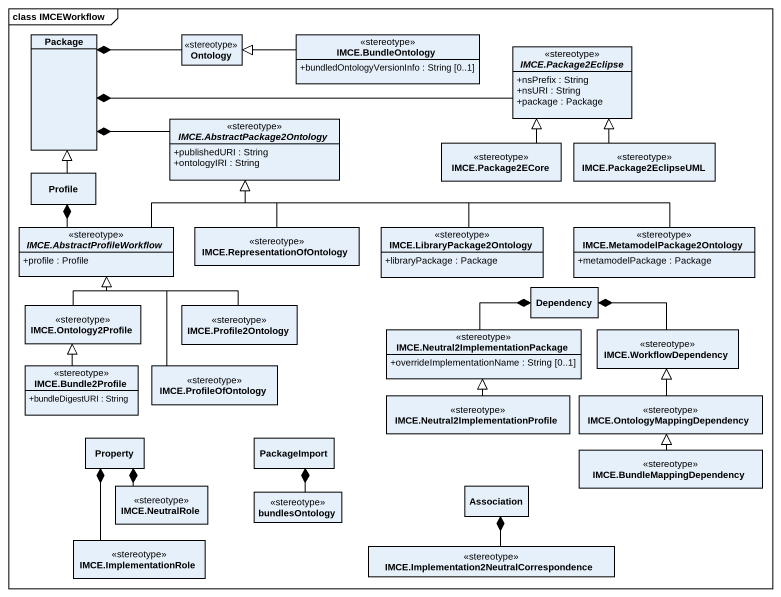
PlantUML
@startuml
mainframe class IMCEWorkflow
hide circle
hide empty members
skinparam classAttributeIconSize 0
class "Package" as Package_
class Ontology <<stereotype>>
class "IMCE.BundleOntology" as IMCE_BundleOntology <<stereotype>> {
  +bundledOntologyVersionInfo : String [0..1]
}
abstract class "IMCE.Package2Eclipse" as IMCE_Package2Eclipse <<stereotype>> {
  +nsPrefix : String
  +nsURI : String
  +package : Package
}
abstract class "IMCE.AbstractPackage2Ontology" as IMCE_AbstractPackage2Ontolog <<stereotype>> {
  +publishedURI : String
  +ontologyIRI : String
}
class "IMCE.Package2ECore" as IMCE_Package2ECore <<stereotype>>
class "IMCE.Package2EclipseUML" as IMCE_Package2EclipseUML <<stereotype>>
class Profile
abstract class "IMCE.AbstractProfileWorkflow" as IMCE_AbstractProfileWorkflow <<stereotype>> {
  +profile : Profile
}
class "IMCE.RepresentationOfOntology" as IMCE_RepresentationOfOntolog <<stereotype>>
class "IMCE.LibraryPackage2Ontology" as IMCE_LibraryPackage2Ontology <<stereotype>> {
  +libraryPackage : Package
}
class "IMCE.MetamodelPackage2Ontology" as IMCE_MetamodelPackage2Ontolo <<stereotype>> {
  +metamodelPackage : Package
}
class "IMCE.Ontology2Profile" as IMCE_Ontology2Profile <<stereotype>>
class "IMCE.Profile2Ontology" as IMCE_Profile2Ontology <<stereotype>>
class Dependency
class "IMCE.Neutral2ImplementationPackage" as IMCE_Neutral2ImplementationP <<stereotype>> {
  +overrideImplementationName : String [0..1]
}
class "IMCE.WorkflowDependency" as IMCE_WorkflowDependency <<stereotype>>
class "IMCE.Bundle2Profile" as IMCE_Bundle2Profile <<stereotype>> {
  +bundleDigestURI : String
}
class "IMCE.ProfileOfOntology" as IMCE_ProfileOfOntology <<stereotype>>
class "IMCE.Neutral2ImplementationProfile" as IMCE_Neutral2ImplementationP_2 <<stereotype>>
class "IMCE.OntologyMappingDependency" as IMCE_OntologyMappingDependen <<stereotype>>
class Property
class PackageImport
class "IMCE.BundleMappingDependency" as IMCE_BundleMappingDependency <<stereotype>>
class "IMCE.NeutralRole" as IMCE_NeutralRole <<stereotype>>
class bundlesOntology <<stereotype>>
class Association
class "IMCE.ImplementationRole" as IMCE_ImplementationRole <<stereotype>>
class "IMCE.Implementation2NeutralCorrespondence" as IMCE_Implementation2NeutralC <<stereotype>>
Ontology -left-* Package_
IMCE_BundleOntology -left-|> Ontology
IMCE_Package2Eclipse -left-* Package_
IMCE_AbstractPackage2Ontolog -left-* Package_
IMCE_Package2ECore -up-|> IMCE_Package2Eclipse
IMCE_Package2EclipseUML -up-|> IMCE_Package2Eclipse
Profile -up-|> Package_
IMCE_AbstractProfileWorkflow -up-|> IMCE_AbstractPackage2Ontolog
IMCE_AbstractProfileWorkflow -up-* Profile
IMCE_RepresentationOfOntolog -up-|> IMCE_AbstractPackage2Ontolog
IMCE_LibraryPackage2Ontology -left-|> IMCE_AbstractPackage2Ontolog
IMCE_MetamodelPackage2Ontolo -left-|> IMCE_AbstractPackage2Ontolog
IMCE_Ontology2Profile -up-|> IMCE_AbstractProfileWorkflow
IMCE_Profile2Ontology -left-|> IMCE_AbstractProfileWorkflow
IMCE_Neutral2ImplementationP -up-* Dependency
IMCE_WorkflowDependency -left-* Dependency
IMCE_Bundle2Profile -up-|> IMCE_Ontology2Profile
IMCE_ProfileOfOntology -up-|> IMCE_AbstractProfileWorkflow
IMCE_Neutral2ImplementationP_2 -up-|> IMCE_Neutral2ImplementationP
IMCE_OntologyMappingDependen -up-|> IMCE_WorkflowDependency
IMCE_BundleMappingDependency -up-|> IMCE_OntologyMappingDependen
IMCE_NeutralRole -up-* Property
bundlesOntology -up-* PackageImport
IMCE_ImplementationRole -up-* Property
IMCE_Implementation2NeutralC -up-* Association
@enduml
